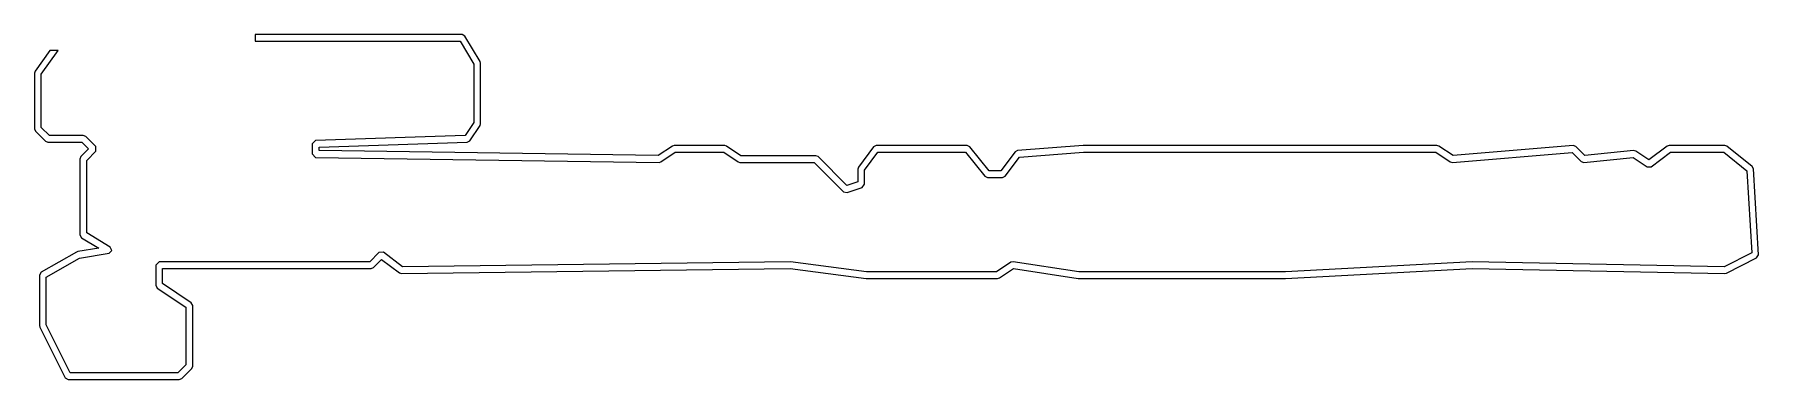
# Model space of a CAD drawing. Extents: x 0 to 4.03, y 0 to 0.81.
import ezdxf

# ---------------------------------------------------------------- set-up
doc = ezdxf.new("R2010")
doc.units = 0
doc.layers.get('0').update_dxf_attribs({"linetype": 'CONTINUOUS'})

msp = doc.modelspace()

# ---------------------------------------------------------------- linework, layer by layer
at = {"color": 160}
for p, q in [((1, 0.8071), (0.5157, 0.8071)), ((0.5157, 0.8071), (0.5157, 0.7913)), ((1.0067, 0.8033), (1, 0.8071)), ((0.0362, 0.7697), (0.0015, 0.7211)), ((0.0157, 0.714), (0.0555, 0.7697)), ((0.0555, 0.7697), (0.0362, 0.7697)), ((0.5157, 0.7913), (0.9956, 0.7913)), ((0.9956, 0.7913), (1.0276, 0.738)), ((1.0422, 0.7442), (1.0067, 0.8033)), ((1.0276, 0.738), (1.0276, 0.6008)), ((1.0433, 0.7402), (1.0422, 0.7442)), ((1.0433, 0.5984), (1.0433, 0.7402)), ((0.0015, 0.7211), (0, 0.7165)), ((0, 0.7165), (0, 0.5866)), ((0.0157, 0.5898), (0.0157, 0.714)), ((0, 0.5866), (0.0023, 0.581)), ((0.0023, 0.581), (0.0259, 0.5574)), ((0.0348, 0.5709), (0.0157, 0.5898)), ((0.1141, 0.5709), (0.0348, 0.5709)), ((0.1197, 0.5686), (0.1141, 0.5709)), ((0.1434, 0.5449), (0.1197, 0.5686)), ((1.0075, 0.5707), (0.6572, 0.559)), ((1.0276, 0.6008), (1.0075, 0.5707)), ((1.0184, 0.5586), (1.042, 0.5941)), ((1.042, 0.5941), (1.0433, 0.5984)), ((0.0259, 0.5574), (0.0315, 0.5551)), ((0.0315, 0.5551), (0.1109, 0.5551)), ((0.1267, 0.5394), (0.1086, 0.5213)), ((0.1109, 0.5551), (0.1267, 0.5394)), ((0.1221, 0.5125), (0.1434, 0.5338)), ((0.1434, 0.5338), (0.1434, 0.5449)), ((0.6572, 0.559), (0.6496, 0.5512)), ((0.6496, 0.5512), (0.6496, 0.5276)), ((0.6496, 0.5276), (0.6574, 0.5197)), ((0.6654, 0.5436), (1.0121, 0.5551)), ((0.6654, 0.5353), (0.6654, 0.5436)), ((1.4583, 0.5237), (0.6654, 0.5353)), ((1.0121, 0.5551), (1.0184, 0.5586)), ((1.4917, 0.5459), (1.4583, 0.5237)), ((1.465, 0.5092), (1.4985, 0.5315)), ((1.4961, 0.5473), (1.4917, 0.5459)), ((1.6142, 0.5473), (1.4961, 0.5473)), ((1.4985, 0.5315), (1.6118, 0.5315)), ((1.6118, 0.5315), (1.6452, 0.5092)), ((1.6185, 0.5459), (1.6142, 0.5473)), ((1.652, 0.5236), (1.6185, 0.5459)), ((1.9622, 0.5441), (1.9268, 0.4969)), ((1.9409, 0.4895), (1.9724, 0.5315)), ((1.9685, 0.5473), (1.9622, 0.5441)), ((2.1811, 0.5473), (1.9685, 0.5473)), ((1.9724, 0.5315), (2.1773, 0.5315)), ((2.1773, 0.5315), (2.2222, 0.4754)), ((2.1872, 0.5443), (2.1811, 0.5473)), ((2.2321, 0.4882), (2.1872, 0.5443)), ((2.2929, 0.5323), (2.2598, 0.4882)), ((2.2986, 0.5354), (2.2929, 0.5323)), ((2.4522, 0.5472), (2.2986, 0.5354)), ((2.3034, 0.52), (2.4527, 0.5315)), ((3.2795, 0.5473), (2.4522, 0.5472)), ((2.4527, 0.5315), (3.2771, 0.5315)), ((3.2771, 0.5315), (3.3106, 0.5092)), ((3.2839, 0.5459), (3.2795, 0.5473)), ((3.3171, 0.5238), (3.2839, 0.5459)), ((3.3156, 0.5079), (3.5954, 0.5312)), ((3.5978, 0.5472), (3.3171, 0.5238)), ((3.5954, 0.5312), (3.6165, 0.5102)), ((3.604, 0.5449), (3.5978, 0.5472)), ((3.625, 0.5239), (3.604, 0.5449)), ((3.7394, 0.5354), (3.625, 0.5239)), ((3.7445, 0.5341), (3.7394, 0.5354)), ((3.7753, 0.5136), (3.7445, 0.5341)), ((3.8181, 0.5457), (3.7753, 0.5136)), ((3.7803, 0.4977), (3.8255, 0.5315)), ((3.8228, 0.5473), (3.8181, 0.5457)), ((3.9527, 0.5473), (3.8228, 0.5473)), ((3.8255, 0.5315), (3.95, 0.5315)), ((3.95, 0.5315), (4.0042, 0.4882)), ((3.9577, 0.5455), (3.9527, 0.5473)), ((4.0167, 0.4983), (3.9577, 0.5455)), ((0.1086, 0.5213), (0.1063, 0.5157)), ((0.1063, 0.5157), (0.1063, 0.3385)), ((0.1221, 0.343), (0.1221, 0.5125)), ((0.6574, 0.5197), (1.4605, 0.5079)), ((1.4605, 0.5079), (1.465, 0.5092)), ((1.6452, 0.5092), (1.6496, 0.5079)), ((1.6496, 0.5079), (1.8235, 0.5079)), ((1.8268, 0.5236), (1.652, 0.5236)), ((1.8235, 0.5079), (1.8921, 0.4393)), ((1.8324, 0.5213), (1.8268, 0.5236)), ((1.8998, 0.4539), (1.8324, 0.5213)), ((1.9268, 0.4969), (1.9252, 0.4921)), ((1.9252, 0.4921), (1.9252, 0.4623)), ((1.9409, 0.4567), (1.9409, 0.4895)), ((2.2598, 0.4882), (2.2321, 0.4882)), ((2.2701, 0.4756), (2.3034, 0.52)), ((3.3106, 0.5092), (3.3156, 0.5079)), ((3.6165, 0.5102), (3.6228, 0.5079)), ((3.6228, 0.5079), (3.7381, 0.5194)), ((3.7381, 0.5194), (3.7712, 0.4974)), ((3.7712, 0.4974), (3.7803, 0.4977)), ((4.0042, 0.4882), (4.0155, 0.296)), ((4.0197, 0.4926), (4.0167, 0.4983)), ((4.0315, 0.2918), (4.0197, 0.4926)), ((1.9252, 0.4623), (1.8998, 0.4539)), ((1.9001, 0.4374), (1.9355, 0.4492)), ((1.9355, 0.4492), (1.9409, 0.4567)), ((2.2222, 0.4754), (2.2283, 0.4724)), ((2.2283, 0.4724), (2.2638, 0.4724)), ((2.2638, 0.4724), (2.2701, 0.4756)), ((1.8921, 0.4393), (1.9001, 0.4374)), ((0.1063, 0.3385), (0.1101, 0.3318)), ((0.1101, 0.3318), (0.1508, 0.3074)), ((0.1773, 0.3099), (0.1221, 0.343)), ((0.0985, 0.2981), (0.0158, 0.2509)), ((0.0276, 0.2395), (0.105, 0.2837)), ((0.1011, 0.2991), (0.0985, 0.2981)), ((0.1508, 0.3074), (0.1011, 0.2991)), ((0.105, 0.2837), (0.1745, 0.2954)), ((0.1745, 0.2954), (0.181, 0.3016)), ((0.181, 0.3016), (0.1773, 0.3099)), ((0.8054, 0.2969), (0.7841, 0.2756)), ((0.8158, 0.2976), (0.8054, 0.2969)), ((0.8608, 0.2638), (0.8158, 0.2976)), ((4.0155, 0.296), (3.951, 0.2638)), ((3.9563, 0.2489), (4.0271, 0.2843)), ((4.0271, 0.2843), (4.0315, 0.2918)), ((0.0158, 0.2509), (0.0118, 0.2441)), ((0.0118, 0.2441), (0.0118, 0.126)), ((0.2913, 0.2756), (0.2835, 0.2677)), ((0.2835, 0.2677), (0.2835, 0.2204)), ((0.7841, 0.2756), (0.2913, 0.2756)), ((0.2992, 0.2247), (0.2992, 0.2598)), ((0.2992, 0.2598), (0.7874, 0.2598)), ((0.7874, 0.2598), (0.793, 0.2622)), ((0.793, 0.2622), (0.8117, 0.2809)), ((0.8117, 0.2809), (0.8536, 0.2496)), ((0.8536, 0.2496), (0.8583, 0.248)), ((0.8583, 0.248), (1.7667, 0.2599)), ((1.7676, 0.2756), (0.8608, 0.2638)), ((1.7667, 0.2599), (1.9449, 0.2362)), ((1.9459, 0.2519), (1.7676, 0.2756)), ((2.2496, 0.252), (1.9459, 0.2519)), ((2.283, 0.2743), (2.2496, 0.252)), ((2.2563, 0.2375), (2.2892, 0.2594)), ((2.2886, 0.2755), (2.283, 0.2743)), ((2.4422, 0.2518), (2.2886, 0.2755)), ((2.2892, 0.2594), (2.4409, 0.2362)), ((2.9252, 0.252), (2.4422, 0.2518)), ((3.3618, 0.2756), (2.9252, 0.252)), ((2.9256, 0.2362), (3.362, 0.2598)), ((3.951, 0.2638), (3.3618, 0.2756)), ((3.362, 0.2598), (3.9526, 0.248)), ((3.9526, 0.248), (3.9563, 0.2489)), ((0.0276, 0.1278), (0.0276, 0.2395)), ((0.2835, 0.2204), (0.2869, 0.2139)), ((0.2869, 0.2139), (0.3543, 0.169)), ((0.3666, 0.1797), (0.2992, 0.2247)), ((1.9449, 0.2362), (2.252, 0.2362)), ((2.252, 0.2362), (2.2563, 0.2375)), ((2.4409, 0.2362), (2.9256, 0.2362)), ((0.3543, 0.169), (0.3543, 0.0347)), ((0.3701, 0.1732), (0.3666, 0.1797)), ((0.3701, 0.0315), (0.3701, 0.1732)), ((0.0118, 0.126), (0.0126, 0.1225)), ((0.0126, 0.1225), (0.0717, 0.0043)), ((0.0836, 0.0157), (0.0276, 0.1278)), ((0.0717, 0.0043), (0.0787, 0)), ((0.0787, 0), (0.3386, 0)), ((0.3353, 0.0157), (0.0836, 0.0157)), ((0.3543, 0.0347), (0.3353, 0.0157)), ((0.3386, 0), (0.3442, 0.0023)), ((0.3442, 0.0023), (0.3678, 0.0259)), ((0.3678, 0.0259), (0.3701, 0.0315))]:
    msp.add_line(p, q, dxfattribs=at)

doc.saveas('drawing.dxf')
